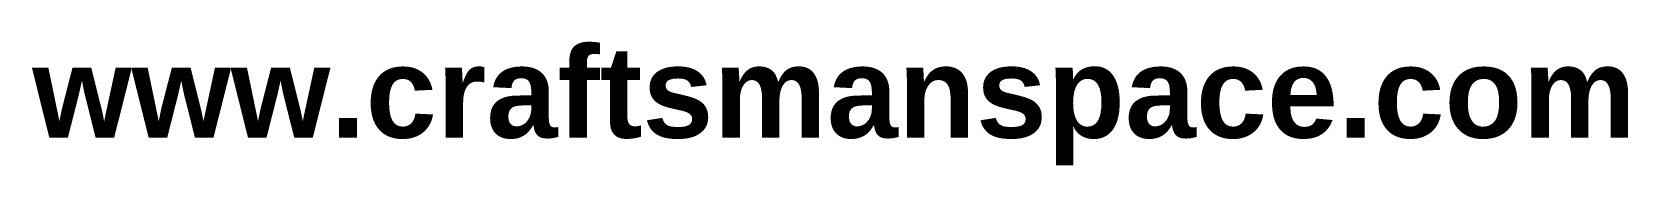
# Model space of a CAD drawing. Header units: millimetres. Extents: x 65.2 to 93.1, y -35.1 to -32.9.
import ezdxf

# ---------------------------------------------------------------- set-up
doc = ezdxf.new("R2010")
doc.units = ezdxf.units.MM
doc.header["$MEASUREMENT"] = 0

msp = doc.modelspace()

# ---------------------------------------------------------------- texts
at = {"insert": (65.178, -32.979), "char_height": 1.6, "width": 24.90945, "attachment_point": 1}
msp.add_mtext('{\\fArial|b1|i0|c0|p34;www.craftsmanspace.com}', dxfattribs=at)

doc.saveas('drawing.dxf')
